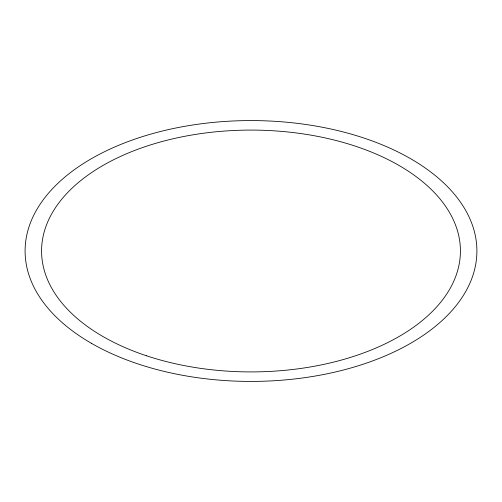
<?xml version="1.0" encoding="UTF-8"?>
<svg xmlns="http://www.w3.org/2000/svg" width="502" height="502" viewBox="0 0 502 502"><rect width="100%" height="100%" fill="white"/><g stroke="black" fill="none" stroke-linecap="round" stroke-linejoin="round"><path stroke-width="0.75" d="M91.264 343.224A225.9 130.42 0 0 0 469.201 284.753A225.9 130.42 0 0 0 192.536 125.023A225.9 130.42 0 0 0 91.264 343.224M146.289 355.711A209.422 120.907 0 0 0 460.422 251A209.422 120.907 0 0 0 146.289 146.289A209.422 120.907 0 0 0 146.289 355.711"/></g></svg>
